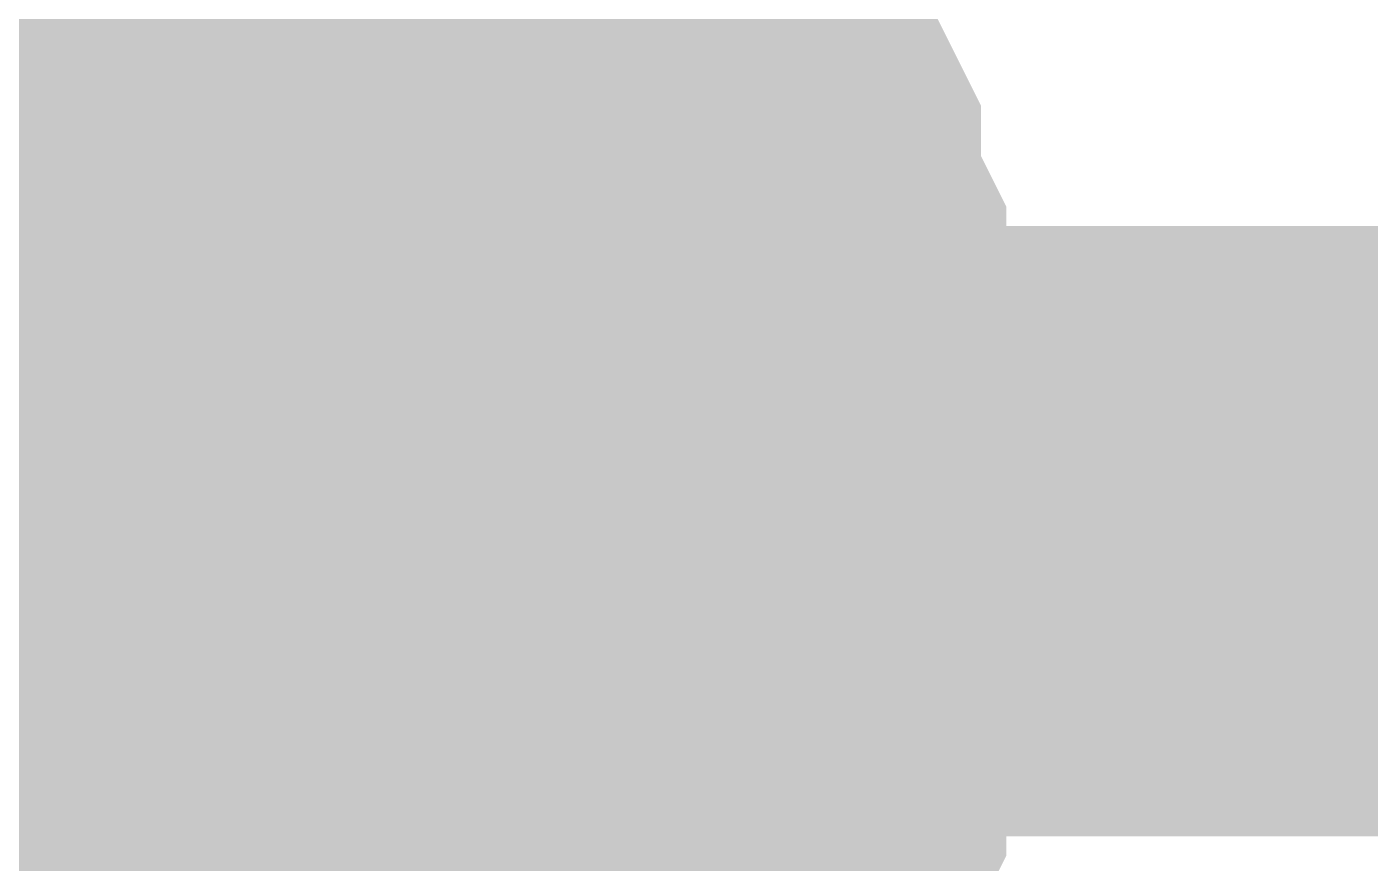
# Model space of a CAD drawing. Header units: inches. Extents: x 0 to 569, y 0 to 432.
# Drawn here: x 101.765 to 102.425, y 180.167 to 180.578 of the extents above; entities that cross this region are included whole.
import ezdxf

# ---------------------------------------------------------------- set-up
doc = ezdxf.new("R2010")
doc.units = ezdxf.units.IN
doc.layers.add('Sheet', color=255, linetype='Continuous')

msp = doc.modelspace()

# ---------------------------------------------------------------- linework, layer by layer
at = {"layer": 'Sheet'}
for points in [[(101.91006, 180.73936, 0.29972, 0.29972, 0), (101.92246, 180.72695, 0.29972, 0.29972, 0), (101.94727, 180.70215, 0.29972, 0.29972, 0), (101.95967, 180.68975, 0.29972, 0.29972, 0), (101.97207, 180.67734, 0.29972, 0.29972, 0), (101.99688, 180.65254, 0.29972, 0.29972, 0), (102.00928, 180.64014, 0.29972, 0.29972, 0), (102.02168, 180.61533, 0.29972, 0.29972, 0), (102.03408, 180.59053, 0.29972, 0.29972, 0), (102.04648, 180.57812, 0.29972, 0.29972, 0), (102.05889, 180.55332, 0.29972, 0.29972, 0), (102.07129, 180.52852, 0.29972, 0.29972, 0), (102.08369, 180.50371, 0.29972, 0.29972, 0), (102.08369, 180.47891, 0.29972, 0.29972, 0), (102.09609, 180.4541, 0.29972, 0.29972, 0), (102.09609, 180.4293, 0.29972, 0.29972, 0), (102.1085, 180.40449, 0.29972, 0.29972, 0), (102.1085, 180.37969, 0.29972, 0.29972, 0), (102.1085, 180.35488, 0.29972, 0.29972, 0), (102.1085, 180.33008, 0.29972, 0.29972, 0)], [(101.91006, 180.73936, 0.29972, 0.29972, 0), (101.92246, 180.72695, 0.29972, 0.29972, 0), (101.94727, 180.70215, 0.29972, 0.29972, 0), (101.95967, 180.68975, 0.29972, 0.29972, 0), (101.97207, 180.67734, 0.29972, 0.29972, 0), (101.99688, 180.65254, 0.29972, 0.29972, 0), (102.00928, 180.64014, 0.29972, 0.29972, 0), (102.02168, 180.61533, 0.29972, 0.29972, 0), (102.03408, 180.59053, 0.29972, 0.29972, 0), (102.04648, 180.57812, 0.29972, 0.29972, 0), (102.05889, 180.55332, 0.29972, 0.29972, 0), (102.07129, 180.52852, 0.29972, 0.29972, 0), (102.08369, 180.50371, 0.29972, 0.29972, 0), (102.08369, 180.47891, 0.29972, 0.29972, 0), (102.09609, 180.4541, 0.29972, 0.29972, 0), (102.09609, 180.4293, 0.29972, 0.29972, 0), (102.1085, 180.40449, 0.29972, 0.29972, 0), (102.1085, 180.37969, 0.29972, 0.29972, 0), (102.1085, 180.35488, 0.29972, 0.29972, 0), (102.1085, 180.33008, 0.29972, 0.29972, 0)], [(101.91006, 180.73936, 0.29972, 0.29972, 0), (101.92246, 180.72695, 0.29972, 0.29972, 0), (101.94727, 180.70215, 0.29972, 0.29972, 0), (101.95967, 180.68975, 0.29972, 0.29972, 0), (101.97207, 180.67734, 0.29972, 0.29972, 0), (101.99688, 180.65254, 0.29972, 0.29972, 0), (102.00928, 180.64014, 0.29972, 0.29972, 0), (102.02168, 180.61533, 0.29972, 0.29972, 0), (102.03408, 180.59053, 0.29972, 0.29972, 0), (102.04648, 180.57812, 0.29972, 0.29972, 0), (102.05889, 180.55332, 0.29972, 0.29972, 0), (102.07129, 180.52852, 0.29972, 0.29972, 0), (102.08369, 180.50371, 0.29972, 0.29972, 0), (102.08369, 180.47891, 0.29972, 0.29972, 0), (102.09609, 180.4541, 0.29972, 0.29972, 0), (102.09609, 180.4293, 0.29972, 0.29972, 0), (102.1085, 180.40449, 0.29972, 0.29972, 0), (102.1085, 180.37969, 0.29972, 0.29972, 0), (102.1085, 180.35488, 0.29972, 0.29972, 0), (102.1085, 180.33008, 0.29972, 0.29972, 0)], [(101.91006, 180.73936, 0.29972, 0.29972, 0), (101.92246, 180.72695, 0.29972, 0.29972, 0), (101.94727, 180.70215, 0.29972, 0.29972, 0), (101.95967, 180.68975, 0.29972, 0.29972, 0), (101.97207, 180.67734, 0.29972, 0.29972, 0), (101.99688, 180.65254, 0.29972, 0.29972, 0), (102.00928, 180.64014, 0.29972, 0.29972, 0), (102.02168, 180.61533, 0.29972, 0.29972, 0), (102.03408, 180.59053, 0.29972, 0.29972, 0), (102.04648, 180.57812, 0.29972, 0.29972, 0), (102.05889, 180.55332, 0.29972, 0.29972, 0), (102.07129, 180.52852, 0.29972, 0.29972, 0), (102.08369, 180.50371, 0.29972, 0.29972, 0), (102.08369, 180.47891, 0.29972, 0.29972, 0), (102.09609, 180.4541, 0.29972, 0.29972, 0), (102.09609, 180.4293, 0.29972, 0.29972, 0), (102.1085, 180.40449, 0.29972, 0.29972, 0), (102.1085, 180.37969, 0.29972, 0.29972, 0), (102.1085, 180.35488, 0.29972, 0.29972, 0), (102.1085, 180.33008, 0.29972, 0.29972, 0)], [(101.91006, 180.73936, 0.29972, 0.29972, 0), (101.92246, 180.72695, 0.29972, 0.29972, 0), (101.94727, 180.70215, 0.29972, 0.29972, 0), (101.95967, 180.68975, 0.29972, 0.29972, 0), (101.97207, 180.67734, 0.29972, 0.29972, 0), (101.99688, 180.65254, 0.29972, 0.29972, 0), (102.00928, 180.64014, 0.29972, 0.29972, 0), (102.02168, 180.61533, 0.29972, 0.29972, 0), (102.03408, 180.59053, 0.29972, 0.29972, 0), (102.04648, 180.57812, 0.29972, 0.29972, 0), (102.05889, 180.55332, 0.29972, 0.29972, 0), (102.07129, 180.52852, 0.29972, 0.29972, 0), (102.08369, 180.50371, 0.29972, 0.29972, 0), (102.08369, 180.47891, 0.29972, 0.29972, 0), (102.09609, 180.4541, 0.29972, 0.29972, 0), (102.09609, 180.4293, 0.29972, 0.29972, 0), (102.1085, 180.40449, 0.29972, 0.29972, 0), (102.1085, 180.37969, 0.29972, 0.29972, 0), (102.1085, 180.35488, 0.29972, 0.29972, 0), (102.1085, 180.33008, 0.29972, 0.29972, 0)], [(101.91006, 180.73936, 0.29972, 0.29972, 0), (101.92246, 180.72695, 0.29972, 0.29972, 0), (101.94727, 180.70215, 0.29972, 0.29972, 0), (101.95967, 180.68975, 0.29972, 0.29972, 0), (101.97207, 180.67734, 0.29972, 0.29972, 0), (101.99688, 180.65254, 0.29972, 0.29972, 0), (102.00928, 180.64014, 0.29972, 0.29972, 0), (102.02168, 180.61533, 0.29972, 0.29972, 0), (102.03408, 180.59053, 0.29972, 0.29972, 0), (102.04648, 180.57812, 0.29972, 0.29972, 0), (102.05889, 180.55332, 0.29972, 0.29972, 0), (102.07129, 180.52852, 0.29972, 0.29972, 0), (102.08369, 180.50371, 0.29972, 0.29972, 0), (102.08369, 180.47891, 0.29972, 0.29972, 0), (102.09609, 180.4541, 0.29972, 0.29972, 0), (102.09609, 180.4293, 0.29972, 0.29972, 0), (102.1085, 180.40449, 0.29972, 0.29972, 0), (102.1085, 180.37969, 0.29972, 0.29972, 0), (102.1085, 180.35488, 0.29972, 0.29972, 0), (102.1085, 180.33008, 0.29972, 0.29972, 0)], [(101.91006, 180.73936, 0.29972, 0.29972, 0), (101.92246, 180.72695, 0.29972, 0.29972, 0), (101.94727, 180.70215, 0.29972, 0.29972, 0), (101.95967, 180.68975, 0.29972, 0.29972, 0), (101.97207, 180.67734, 0.29972, 0.29972, 0), (101.99688, 180.65254, 0.29972, 0.29972, 0), (102.00928, 180.64014, 0.29972, 0.29972, 0), (102.02168, 180.61533, 0.29972, 0.29972, 0), (102.03408, 180.59053, 0.29972, 0.29972, 0), (102.04648, 180.57812, 0.29972, 0.29972, 0), (102.05889, 180.55332, 0.29972, 0.29972, 0), (102.07129, 180.52852, 0.29972, 0.29972, 0), (102.08369, 180.50371, 0.29972, 0.29972, 0), (102.08369, 180.47891, 0.29972, 0.29972, 0), (102.09609, 180.4541, 0.29972, 0.29972, 0), (102.09609, 180.4293, 0.29972, 0.29972, 0), (102.1085, 180.40449, 0.29972, 0.29972, 0), (102.1085, 180.37969, 0.29972, 0.29972, 0), (102.1085, 180.35488, 0.29972, 0.29972, 0), (102.1085, 180.33008, 0.29972, 0.29972, 0)], [(102.00928, 180.64014, 0.09906, 0.09906, 0), (102.02168, 180.61533, 0.09906, 0.09906, 0), (102.03408, 180.59053, 0.09906, 0.09906, 0), (102.04648, 180.57812, 0.09906, 0.09906, 0), (102.05889, 180.55332, 0.09906, 0.09906, 0), (102.07129, 180.52852, 0.09906, 0.09906, 0), (102.08369, 180.50371, 0.09906, 0.09906, 0), (102.08369, 180.47891, 0.09906, 0.09906, 0), (102.09609, 180.4541, 0.09906, 0.09906, 0), (102.09609, 180.4293, 0.09906, 0.09906, 0), (102.1085, 180.40449, 0.09906, 0.09906, 0), (102.1085, 180.37969, 0.09906, 0.09906, 0), (102.1085, 180.35488, 0.09906, 0.09906, 0), (102.1085, 180.33008, 0.09906, 0.09906, 0)], [(102.00928, 180.64014, 0.09906, 0.09906, 0), (102.02168, 180.61533, 0.09906, 0.09906, 0), (102.03408, 180.59053, 0.09906, 0.09906, 0), (102.04648, 180.57812, 0.09906, 0.09906, 0), (102.05889, 180.55332, 0.09906, 0.09906, 0), (102.07129, 180.52852, 0.09906, 0.09906, 0), (102.08369, 180.50371, 0.09906, 0.09906, 0), (102.08369, 180.47891, 0.09906, 0.09906, 0), (102.09609, 180.4541, 0.09906, 0.09906, 0), (102.09609, 180.4293, 0.09906, 0.09906, 0), (102.1085, 180.40449, 0.09906, 0.09906, 0), (102.1085, 180.37969, 0.09906, 0.09906, 0), (102.1085, 180.35488, 0.09906, 0.09906, 0), (102.1085, 180.33008, 0.09906, 0.09906, 0)], [(102.00928, 180.64014, 0.09906, 0.09906, 0), (102.02168, 180.61533, 0.09906, 0.09906, 0), (102.03408, 180.59053, 0.09906, 0.09906, 0), (102.04648, 180.57812, 0.09906, 0.09906, 0), (102.05889, 180.55332, 0.09906, 0.09906, 0), (102.07129, 180.52852, 0.09906, 0.09906, 0), (102.08369, 180.50371, 0.09906, 0.09906, 0), (102.08369, 180.47891, 0.09906, 0.09906, 0), (102.09609, 180.4541, 0.09906, 0.09906, 0), (102.09609, 180.4293, 0.09906, 0.09906, 0), (102.1085, 180.40449, 0.09906, 0.09906, 0), (102.1085, 180.37969, 0.09906, 0.09906, 0), (102.1085, 180.35488, 0.09906, 0.09906, 0), (102.1085, 180.33008, 0.09906, 0.09906, 0)], [(102.00928, 180.64014, 0.09906, 0.09906, 0), (102.02168, 180.61533, 0.09906, 0.09906, 0), (102.03408, 180.59053, 0.09906, 0.09906, 0), (102.04648, 180.57812, 0.09906, 0.09906, 0), (102.05889, 180.55332, 0.09906, 0.09906, 0), (102.07129, 180.52852, 0.09906, 0.09906, 0), (102.08369, 180.50371, 0.09906, 0.09906, 0), (102.08369, 180.47891, 0.09906, 0.09906, 0), (102.09609, 180.4541, 0.09906, 0.09906, 0), (102.09609, 180.4293, 0.09906, 0.09906, 0), (102.1085, 180.40449, 0.09906, 0.09906, 0), (102.1085, 180.37969, 0.09906, 0.09906, 0), (102.1085, 180.35488, 0.09906, 0.09906, 0), (102.1085, 180.33008, 0.09906, 0.09906, 0)], [(102.00928, 180.64014, 0.09906, 0.09906, 0), (102.02168, 180.61533, 0.09906, 0.09906, 0), (102.03408, 180.59053, 0.09906, 0.09906, 0), (102.04648, 180.57812, 0.09906, 0.09906, 0), (102.05889, 180.55332, 0.09906, 0.09906, 0), (102.07129, 180.52852, 0.09906, 0.09906, 0), (102.08369, 180.50371, 0.09906, 0.09906, 0), (102.08369, 180.47891, 0.09906, 0.09906, 0), (102.09609, 180.4541, 0.09906, 0.09906, 0), (102.09609, 180.4293, 0.09906, 0.09906, 0), (102.1085, 180.40449, 0.09906, 0.09906, 0), (102.1085, 180.37969, 0.09906, 0.09906, 0), (102.1085, 180.35488, 0.09906, 0.09906, 0), (102.1085, 180.33008, 0.09906, 0.09906, 0)], [(102.00928, 180.64014, 0.09906, 0.09906, 0), (102.02168, 180.61533, 0.09906, 0.09906, 0), (102.03408, 180.59053, 0.09906, 0.09906, 0), (102.04648, 180.57812, 0.09906, 0.09906, 0), (102.05889, 180.55332, 0.09906, 0.09906, 0), (102.07129, 180.52852, 0.09906, 0.09906, 0), (102.08369, 180.50371, 0.09906, 0.09906, 0), (102.08369, 180.47891, 0.09906, 0.09906, 0), (102.09609, 180.4541, 0.09906, 0.09906, 0), (102.09609, 180.4293, 0.09906, 0.09906, 0), (102.1085, 180.40449, 0.09906, 0.09906, 0), (102.1085, 180.37969, 0.09906, 0.09906, 0), (102.1085, 180.35488, 0.09906, 0.09906, 0), (102.1085, 180.33008, 0.09906, 0.09906, 0)], [(102.00928, 180.64014, 0.09906, 0.09906, 0), (102.02168, 180.61533, 0.09906, 0.09906, 0), (102.03408, 180.59053, 0.09906, 0.09906, 0), (102.04648, 180.57812, 0.09906, 0.09906, 0), (102.05889, 180.55332, 0.09906, 0.09906, 0), (102.07129, 180.52852, 0.09906, 0.09906, 0), (102.08369, 180.50371, 0.09906, 0.09906, 0), (102.08369, 180.47891, 0.09906, 0.09906, 0), (102.09609, 180.4541, 0.09906, 0.09906, 0), (102.09609, 180.4293, 0.09906, 0.09906, 0), (102.1085, 180.40449, 0.09906, 0.09906, 0), (102.1085, 180.37969, 0.09906, 0.09906, 0), (102.1085, 180.35488, 0.09906, 0.09906, 0), (102.1085, 180.33008, 0.09906, 0.09906, 0)], [(106.68496, 180.33008, 0.29972, 0.29972, 0), (101.6, 180.33008, 0.29972, 0.29972, 0)], [(102.1085, 180.33008, 0.29972, 0.29972, 0), (102.1085, 180.30527, 0.29972, 0.29972, 0), (102.1085, 180.28047, 0.29972, 0.29972, 0), (102.1085, 180.25566, 0.29972, 0.29972, 0), (102.09609, 180.23086, 0.29972, 0.29972, 0), (102.09609, 180.20605, 0.29972, 0.29972, 0), (102.08369, 180.18125, 0.29972, 0.29972, 0), (102.08369, 180.15645, 0.29972, 0.29972, 0), (102.07129, 180.13164, 0.29972, 0.29972, 0), (102.05889, 180.11924, 0.29972, 0.29972, 0), (102.04648, 180.09443, 0.29972, 0.29972, 0), (102.03408, 180.06963, 0.29972, 0.29972, 0), (102.02168, 180.04482, 0.29972, 0.29972, 0), (102.00928, 180.03242, 0.29972, 0.29972, 0), (101.99688, 180.00762, 0.29972, 0.29972, 0)], [(102.1085, 180.33008, 0.29972, 0.29972, 0), (102.1085, 180.30527, 0.29972, 0.29972, 0), (102.1085, 180.28047, 0.29972, 0.29972, 0), (102.1085, 180.25566, 0.29972, 0.29972, 0), (102.09609, 180.23086, 0.29972, 0.29972, 0), (102.09609, 180.20605, 0.29972, 0.29972, 0), (102.08369, 180.18125, 0.29972, 0.29972, 0), (102.08369, 180.15645, 0.29972, 0.29972, 0), (102.07129, 180.13164, 0.29972, 0.29972, 0), (102.05889, 180.11924, 0.29972, 0.29972, 0), (102.04648, 180.09443, 0.29972, 0.29972, 0), (102.03408, 180.06963, 0.29972, 0.29972, 0), (102.02168, 180.04482, 0.29972, 0.29972, 0), (102.00928, 180.03242, 0.29972, 0.29972, 0), (101.99688, 180.00762, 0.29972, 0.29972, 0)], [(102.1085, 180.33008, 0.29972, 0.29972, 0), (102.1085, 180.30527, 0.29972, 0.29972, 0), (102.1085, 180.28047, 0.29972, 0.29972, 0), (102.1085, 180.25566, 0.29972, 0.29972, 0), (102.09609, 180.23086, 0.29972, 0.29972, 0), (102.09609, 180.20605, 0.29972, 0.29972, 0), (102.08369, 180.18125, 0.29972, 0.29972, 0), (102.08369, 180.15645, 0.29972, 0.29972, 0), (102.07129, 180.13164, 0.29972, 0.29972, 0), (102.05889, 180.11924, 0.29972, 0.29972, 0), (102.04648, 180.09443, 0.29972, 0.29972, 0), (102.03408, 180.06963, 0.29972, 0.29972, 0), (102.02168, 180.04482, 0.29972, 0.29972, 0), (102.00928, 180.03242, 0.29972, 0.29972, 0), (101.99688, 180.00762, 0.29972, 0.29972, 0)], [(102.1085, 180.33008, 0.29972, 0.29972, 0), (102.1085, 180.30527, 0.29972, 0.29972, 0), (102.1085, 180.28047, 0.29972, 0.29972, 0), (102.1085, 180.25566, 0.29972, 0.29972, 0), (102.09609, 180.23086, 0.29972, 0.29972, 0), (102.09609, 180.20605, 0.29972, 0.29972, 0), (102.08369, 180.18125, 0.29972, 0.29972, 0), (102.08369, 180.15645, 0.29972, 0.29972, 0), (102.07129, 180.13164, 0.29972, 0.29972, 0), (102.05889, 180.11924, 0.29972, 0.29972, 0), (102.04648, 180.09443, 0.29972, 0.29972, 0), (102.03408, 180.06963, 0.29972, 0.29972, 0), (102.02168, 180.04482, 0.29972, 0.29972, 0), (102.00928, 180.03242, 0.29972, 0.29972, 0), (101.99688, 180.00762, 0.29972, 0.29972, 0)], [(102.1085, 180.33008, 0.29972, 0.29972, 0), (102.1085, 180.30527, 0.29972, 0.29972, 0), (102.1085, 180.28047, 0.29972, 0.29972, 0), (102.1085, 180.25566, 0.29972, 0.29972, 0), (102.09609, 180.23086, 0.29972, 0.29972, 0), (102.09609, 180.20605, 0.29972, 0.29972, 0), (102.08369, 180.18125, 0.29972, 0.29972, 0), (102.08369, 180.15645, 0.29972, 0.29972, 0), (102.07129, 180.13164, 0.29972, 0.29972, 0), (102.05889, 180.11924, 0.29972, 0.29972, 0), (102.04648, 180.09443, 0.29972, 0.29972, 0), (102.03408, 180.06963, 0.29972, 0.29972, 0), (102.02168, 180.04482, 0.29972, 0.29972, 0), (102.00928, 180.03242, 0.29972, 0.29972, 0), (101.99688, 180.00762, 0.29972, 0.29972, 0)], [(102.1085, 180.33008, 0.29972, 0.29972, 0), (102.1085, 180.30527, 0.29972, 0.29972, 0), (102.1085, 180.28047, 0.29972, 0.29972, 0), (102.1085, 180.25566, 0.29972, 0.29972, 0), (102.09609, 180.23086, 0.29972, 0.29972, 0), (102.09609, 180.20605, 0.29972, 0.29972, 0), (102.08369, 180.18125, 0.29972, 0.29972, 0), (102.08369, 180.15645, 0.29972, 0.29972, 0), (102.07129, 180.13164, 0.29972, 0.29972, 0), (102.05889, 180.11924, 0.29972, 0.29972, 0), (102.04648, 180.09443, 0.29972, 0.29972, 0), (102.03408, 180.06963, 0.29972, 0.29972, 0), (102.02168, 180.04482, 0.29972, 0.29972, 0), (102.00928, 180.03242, 0.29972, 0.29972, 0), (101.99688, 180.00762, 0.29972, 0.29972, 0)], [(102.1085, 180.33008, 0.29972, 0.29972, 0), (102.1085, 180.30527, 0.29972, 0.29972, 0), (102.1085, 180.28047, 0.29972, 0.29972, 0), (102.1085, 180.25566, 0.29972, 0.29972, 0), (102.09609, 180.23086, 0.29972, 0.29972, 0), (102.09609, 180.20605, 0.29972, 0.29972, 0), (102.08369, 180.18125, 0.29972, 0.29972, 0), (102.08369, 180.15645, 0.29972, 0.29972, 0), (102.07129, 180.13164, 0.29972, 0.29972, 0), (102.05889, 180.11924, 0.29972, 0.29972, 0), (102.04648, 180.09443, 0.29972, 0.29972, 0), (102.03408, 180.06963, 0.29972, 0.29972, 0), (102.02168, 180.04482, 0.29972, 0.29972, 0), (102.00928, 180.03242, 0.29972, 0.29972, 0), (101.99688, 180.00762, 0.29972, 0.29972, 0)], [(102.1085, 180.33008, 0.29972, 0.29972, 0), (102.1085, 180.33008, 0.29972, 0.29972, 0), (102.1085, 180.33008, 0.29972, 0.29972, 0), (102.1085, 180.33008, 0.29972, 0.29972, 0), (102.1085, 180.33008, 0.29972, 0.29972, 0), (102.1085, 180.33008, 0.29972, 0.29972, 0), (102.1085, 180.33008, 0.29972, 0.29972, 0), (102.1085, 180.33008, 0.29972, 0.29972, 0), (102.1085, 180.33008, 0.29972, 0.29972, 0), (102.1085, 180.33008, 0.29972, 0.29972, 0), (102.1085, 180.33008, 0.29972, 0.29972, 0), (102.1085, 180.33008, 0.29972, 0.29972, 0), (102.1085, 180.33008, 0.29972, 0.29972, 0), (102.1085, 180.33008, 0.29972, 0.29972, 0), (102.1085, 180.33008, 0.29972, 0.29972, 0), (102.1085, 180.33008, 0.29972, 0.29972, 0), (102.1085, 180.33008, 0.29972, 0.29972, 0), (102.1085, 180.33008, 0.29972, 0.29972, 0), (102.1085, 180.33008, 0.29972, 0.29972, 0), (102.1085, 180.33008, 0.29972, 0.29972, 0), (102.1085, 180.33008, 0.29972, 0.29972, 0), (102.1085, 180.33008, 0.29972, 0.29972, 0), (102.1085, 180.33008, 0.29972, 0.29972, 0), (102.1085, 180.33008, 0.29972, 0.29972, 0), (102.1085, 180.33008, 0.29972, 0.29972, 0), (102.1085, 180.33008, 0.29972, 0.29972, 0), (102.1085, 180.33008, 0.29972, 0.29972, 0), (102.1085, 180.33008, 0.29972, 0.29972, 0), (102.1085, 180.33008, 0.29972, 0.29972, 0), (102.1085, 180.33008, 0.29972, 0.29972, 0), (102.1085, 180.33008, 0.29972, 0.29972, 0), (102.1085, 180.33008, 0.29972, 0.29972, 0), (102.1085, 180.33008, 0.29972, 0.29972, 0)], [(102.1085, 180.33008, 0.29972, 0.29972, 0), (102.1085, 180.33008, 0.29972, 0.29972, 0)], [(102.1085, 180.33008, 0.29972, 0.29972, 0), (102.1085, 180.33008, 0.29972, 0.29972, 0), (102.1085, 180.33008, 0.29972, 0.29972, 0), (102.1085, 180.33008, 0.29972, 0.29972, 0), (102.1085, 180.33008, 0.29972, 0.29972, 0), (102.1085, 180.33008, 0.29972, 0.29972, 0), (102.1085, 180.33008, 0.29972, 0.29972, 0), (102.1085, 180.33008, 0.29972, 0.29972, 0), (102.1085, 180.33008, 0.29972, 0.29972, 0), (102.1085, 180.33008, 0.29972, 0.29972, 0), (102.1085, 180.33008, 0.29972, 0.29972, 0), (102.1085, 180.33008, 0.29972, 0.29972, 0), (102.1085, 180.33008, 0.29972, 0.29972, 0), (102.1085, 180.33008, 0.29972, 0.29972, 0), (102.1085, 180.33008, 0.29972, 0.29972, 0), (102.1085, 180.33008, 0.29972, 0.29972, 0), (102.1085, 180.33008, 0.29972, 0.29972, 0), (102.1085, 180.33008, 0.29972, 0.29972, 0), (102.1085, 180.33008, 0.29972, 0.29972, 0), (102.1085, 180.33008, 0.29972, 0.29972, 0), (102.1085, 180.33008, 0.29972, 0.29972, 0), (102.1085, 180.33008, 0.29972, 0.29972, 0), (102.1085, 180.33008, 0.29972, 0.29972, 0), (102.1085, 180.33008, 0.29972, 0.29972, 0), (102.1085, 180.33008, 0.29972, 0.29972, 0), (102.1085, 180.33008, 0.29972, 0.29972, 0), (102.1085, 180.33008, 0.29972, 0.29972, 0), (102.1085, 180.33008, 0.29972, 0.29972, 0), (102.1085, 180.33008, 0.29972, 0.29972, 0), (102.1085, 180.33008, 0.29972, 0.29972, 0), (102.1085, 180.33008, 0.29972, 0.29972, 0), (102.1085, 180.33008, 0.29972, 0.29972, 0), (102.1085, 180.33008, 0.29972, 0.29972, 0)], [(102.1085, 180.33008, 0.29972, 0.29972, 0), (102.1085, 180.33008, 0.29972, 0.29972, 0)], [(102.1085, 180.33008, 0.29972, 0.29972, 0), (102.1085, 180.33008, 0.29972, 0.29972, 0), (102.1085, 180.33008, 0.29972, 0.29972, 0), (102.1085, 180.33008, 0.29972, 0.29972, 0), (102.1085, 180.33008, 0.29972, 0.29972, 0), (102.1085, 180.33008, 0.29972, 0.29972, 0), (102.1085, 180.33008, 0.29972, 0.29972, 0), (102.1085, 180.33008, 0.29972, 0.29972, 0), (102.1085, 180.33008, 0.29972, 0.29972, 0), (102.1085, 180.33008, 0.29972, 0.29972, 0), (102.1085, 180.33008, 0.29972, 0.29972, 0), (102.1085, 180.33008, 0.29972, 0.29972, 0), (102.1085, 180.33008, 0.29972, 0.29972, 0), (102.1085, 180.33008, 0.29972, 0.29972, 0), (102.1085, 180.33008, 0.29972, 0.29972, 0), (102.1085, 180.33008, 0.29972, 0.29972, 0), (102.1085, 180.33008, 0.29972, 0.29972, 0), (102.1085, 180.33008, 0.29972, 0.29972, 0), (102.1085, 180.33008, 0.29972, 0.29972, 0), (102.1085, 180.33008, 0.29972, 0.29972, 0), (102.1085, 180.33008, 0.29972, 0.29972, 0), (102.1085, 180.33008, 0.29972, 0.29972, 0), (102.1085, 180.33008, 0.29972, 0.29972, 0), (102.1085, 180.33008, 0.29972, 0.29972, 0), (102.1085, 180.33008, 0.29972, 0.29972, 0), (102.1085, 180.33008, 0.29972, 0.29972, 0), (102.1085, 180.33008, 0.29972, 0.29972, 0), (102.1085, 180.33008, 0.29972, 0.29972, 0), (102.1085, 180.33008, 0.29972, 0.29972, 0), (102.1085, 180.33008, 0.29972, 0.29972, 0), (102.1085, 180.33008, 0.29972, 0.29972, 0), (102.1085, 180.33008, 0.29972, 0.29972, 0), (102.1085, 180.33008, 0.29972, 0.29972, 0)], [(102.1085, 180.33008, 0.29972, 0.29972, 0), (102.1085, 180.33008, 0.29972, 0.29972, 0)], [(102.1085, 180.33008, 0.29972, 0.29972, 0), (102.1085, 180.33008, 0.29972, 0.29972, 0), (102.1085, 180.33008, 0.29972, 0.29972, 0), (102.1085, 180.33008, 0.29972, 0.29972, 0), (102.1085, 180.33008, 0.29972, 0.29972, 0), (102.1085, 180.33008, 0.29972, 0.29972, 0), (102.1085, 180.33008, 0.29972, 0.29972, 0), (102.1085, 180.33008, 0.29972, 0.29972, 0), (102.1085, 180.33008, 0.29972, 0.29972, 0), (102.1085, 180.33008, 0.29972, 0.29972, 0), (102.1085, 180.33008, 0.29972, 0.29972, 0), (102.1085, 180.33008, 0.29972, 0.29972, 0), (102.1085, 180.33008, 0.29972, 0.29972, 0), (102.1085, 180.33008, 0.29972, 0.29972, 0), (102.1085, 180.33008, 0.29972, 0.29972, 0), (102.1085, 180.33008, 0.29972, 0.29972, 0), (102.1085, 180.33008, 0.29972, 0.29972, 0), (102.1085, 180.33008, 0.29972, 0.29972, 0), (102.1085, 180.33008, 0.29972, 0.29972, 0), (102.1085, 180.33008, 0.29972, 0.29972, 0), (102.1085, 180.33008, 0.29972, 0.29972, 0), (102.1085, 180.33008, 0.29972, 0.29972, 0), (102.1085, 180.33008, 0.29972, 0.29972, 0), (102.1085, 180.33008, 0.29972, 0.29972, 0), (102.1085, 180.33008, 0.29972, 0.29972, 0), (102.1085, 180.33008, 0.29972, 0.29972, 0), (102.1085, 180.33008, 0.29972, 0.29972, 0), (102.1085, 180.33008, 0.29972, 0.29972, 0), (102.1085, 180.33008, 0.29972, 0.29972, 0), (102.1085, 180.33008, 0.29972, 0.29972, 0), (102.1085, 180.33008, 0.29972, 0.29972, 0), (102.1085, 180.33008, 0.29972, 0.29972, 0), (102.1085, 180.33008, 0.29972, 0.29972, 0)], [(102.1085, 180.33008, 0.29972, 0.29972, 0), (102.1085, 180.33008, 0.29972, 0.29972, 0)], [(102.1085, 180.33008, 0.29972, 0.29972, 0), (102.1085, 180.33008, 0.29972, 0.29972, 0), (102.1085, 180.33008, 0.29972, 0.29972, 0), (102.1085, 180.33008, 0.29972, 0.29972, 0), (102.1085, 180.33008, 0.29972, 0.29972, 0), (102.1085, 180.33008, 0.29972, 0.29972, 0), (102.1085, 180.33008, 0.29972, 0.29972, 0), (102.1085, 180.33008, 0.29972, 0.29972, 0), (102.1085, 180.33008, 0.29972, 0.29972, 0), (102.1085, 180.33008, 0.29972, 0.29972, 0), (102.1085, 180.33008, 0.29972, 0.29972, 0), (102.1085, 180.33008, 0.29972, 0.29972, 0), (102.1085, 180.33008, 0.29972, 0.29972, 0), (102.1085, 180.33008, 0.29972, 0.29972, 0), (102.1085, 180.33008, 0.29972, 0.29972, 0), (102.1085, 180.33008, 0.29972, 0.29972, 0), (102.1085, 180.33008, 0.29972, 0.29972, 0), (102.1085, 180.33008, 0.29972, 0.29972, 0), (102.1085, 180.33008, 0.29972, 0.29972, 0), (102.1085, 180.33008, 0.29972, 0.29972, 0), (102.1085, 180.33008, 0.29972, 0.29972, 0), (102.1085, 180.33008, 0.29972, 0.29972, 0), (102.1085, 180.33008, 0.29972, 0.29972, 0), (102.1085, 180.33008, 0.29972, 0.29972, 0), (102.1085, 180.33008, 0.29972, 0.29972, 0), (102.1085, 180.33008, 0.29972, 0.29972, 0), (102.1085, 180.33008, 0.29972, 0.29972, 0), (102.1085, 180.33008, 0.29972, 0.29972, 0), (102.1085, 180.33008, 0.29972, 0.29972, 0), (102.1085, 180.33008, 0.29972, 0.29972, 0), (102.1085, 180.33008, 0.29972, 0.29972, 0), (102.1085, 180.33008, 0.29972, 0.29972, 0), (102.1085, 180.33008, 0.29972, 0.29972, 0)], [(102.1085, 180.33008, 0.29972, 0.29972, 0), (102.1085, 180.33008, 0.29972, 0.29972, 0)], [(102.1085, 180.33008, 0.29972, 0.29972, 0), (102.1085, 180.33008, 0.29972, 0.29972, 0), (102.1085, 180.33008, 0.29972, 0.29972, 0), (102.1085, 180.33008, 0.29972, 0.29972, 0), (102.1085, 180.33008, 0.29972, 0.29972, 0), (102.1085, 180.33008, 0.29972, 0.29972, 0), (102.1085, 180.33008, 0.29972, 0.29972, 0), (102.1085, 180.33008, 0.29972, 0.29972, 0), (102.1085, 180.33008, 0.29972, 0.29972, 0), (102.1085, 180.33008, 0.29972, 0.29972, 0), (102.1085, 180.33008, 0.29972, 0.29972, 0), (102.1085, 180.33008, 0.29972, 0.29972, 0), (102.1085, 180.33008, 0.29972, 0.29972, 0), (102.1085, 180.33008, 0.29972, 0.29972, 0), (102.1085, 180.33008, 0.29972, 0.29972, 0), (102.1085, 180.33008, 0.29972, 0.29972, 0), (102.1085, 180.33008, 0.29972, 0.29972, 0), (102.1085, 180.33008, 0.29972, 0.29972, 0), (102.1085, 180.33008, 0.29972, 0.29972, 0), (102.1085, 180.33008, 0.29972, 0.29972, 0), (102.1085, 180.33008, 0.29972, 0.29972, 0), (102.1085, 180.33008, 0.29972, 0.29972, 0), (102.1085, 180.33008, 0.29972, 0.29972, 0), (102.1085, 180.33008, 0.29972, 0.29972, 0), (102.1085, 180.33008, 0.29972, 0.29972, 0), (102.1085, 180.33008, 0.29972, 0.29972, 0), (102.1085, 180.33008, 0.29972, 0.29972, 0), (102.1085, 180.33008, 0.29972, 0.29972, 0), (102.1085, 180.33008, 0.29972, 0.29972, 0), (102.1085, 180.33008, 0.29972, 0.29972, 0), (102.1085, 180.33008, 0.29972, 0.29972, 0), (102.1085, 180.33008, 0.29972, 0.29972, 0), (102.1085, 180.33008, 0.29972, 0.29972, 0)], [(102.1085, 180.33008, 0.29972, 0.29972, 0), (102.1085, 180.33008, 0.29972, 0.29972, 0)], [(102.1085, 180.33008, 0.29972, 0.29972, 0), (102.1085, 180.33008, 0.29972, 0.29972, 0), (102.1085, 180.33008, 0.29972, 0.29972, 0), (102.1085, 180.33008, 0.29972, 0.29972, 0), (102.1085, 180.33008, 0.29972, 0.29972, 0), (102.1085, 180.33008, 0.29972, 0.29972, 0), (102.1085, 180.33008, 0.29972, 0.29972, 0), (102.1085, 180.33008, 0.29972, 0.29972, 0), (102.1085, 180.33008, 0.29972, 0.29972, 0), (102.1085, 180.33008, 0.29972, 0.29972, 0), (102.1085, 180.33008, 0.29972, 0.29972, 0), (102.1085, 180.33008, 0.29972, 0.29972, 0), (102.1085, 180.33008, 0.29972, 0.29972, 0), (102.1085, 180.33008, 0.29972, 0.29972, 0), (102.1085, 180.33008, 0.29972, 0.29972, 0), (102.1085, 180.33008, 0.29972, 0.29972, 0), (102.1085, 180.33008, 0.29972, 0.29972, 0), (102.1085, 180.33008, 0.29972, 0.29972, 0), (102.1085, 180.33008, 0.29972, 0.29972, 0), (102.1085, 180.33008, 0.29972, 0.29972, 0), (102.1085, 180.33008, 0.29972, 0.29972, 0), (102.1085, 180.33008, 0.29972, 0.29972, 0), (102.1085, 180.33008, 0.29972, 0.29972, 0), (102.1085, 180.33008, 0.29972, 0.29972, 0), (102.1085, 180.33008, 0.29972, 0.29972, 0), (102.1085, 180.33008, 0.29972, 0.29972, 0), (102.1085, 180.33008, 0.29972, 0.29972, 0), (102.1085, 180.33008, 0.29972, 0.29972, 0), (102.1085, 180.33008, 0.29972, 0.29972, 0), (102.1085, 180.33008, 0.29972, 0.29972, 0), (102.1085, 180.33008, 0.29972, 0.29972, 0), (102.1085, 180.33008, 0.29972, 0.29972, 0), (102.1085, 180.33008, 0.29972, 0.29972, 0)], [(102.1085, 180.33008, 0.29972, 0.29972, 0), (102.1085, 180.33008, 0.29972, 0.29972, 0)], [(102.1085, 180.33008, 0.09906, 0.09906, 0), (102.1085, 180.30527, 0.09906, 0.09906, 0), (102.1085, 180.28047, 0.09906, 0.09906, 0), (102.1085, 180.25566, 0.09906, 0.09906, 0), (102.09609, 180.23086, 0.09906, 0.09906, 0), (102.09609, 180.20605, 0.09906, 0.09906, 0), (102.08369, 180.18125, 0.09906, 0.09906, 0), (102.08369, 180.15645, 0.09906, 0.09906, 0), (102.07129, 180.13164, 0.09906, 0.09906, 0), (102.05889, 180.11924, 0.09906, 0.09906, 0), (102.04648, 180.09443, 0.09906, 0.09906, 0)], [(102.1085, 180.33008, 0.09906, 0.09906, 0), (102.1085, 180.30527, 0.09906, 0.09906, 0), (102.1085, 180.28047, 0.09906, 0.09906, 0), (102.1085, 180.25566, 0.09906, 0.09906, 0), (102.09609, 180.23086, 0.09906, 0.09906, 0), (102.09609, 180.20605, 0.09906, 0.09906, 0), (102.08369, 180.18125, 0.09906, 0.09906, 0), (102.08369, 180.15645, 0.09906, 0.09906, 0), (102.07129, 180.13164, 0.09906, 0.09906, 0), (102.05889, 180.11924, 0.09906, 0.09906, 0), (102.04648, 180.09443, 0.09906, 0.09906, 0)], [(102.1085, 180.33008, 0.09906, 0.09906, 0), (102.1085, 180.30527, 0.09906, 0.09906, 0), (102.1085, 180.28047, 0.09906, 0.09906, 0), (102.1085, 180.25566, 0.09906, 0.09906, 0), (102.09609, 180.23086, 0.09906, 0.09906, 0), (102.09609, 180.20605, 0.09906, 0.09906, 0), (102.08369, 180.18125, 0.09906, 0.09906, 0), (102.08369, 180.15645, 0.09906, 0.09906, 0), (102.07129, 180.13164, 0.09906, 0.09906, 0), (102.05889, 180.11924, 0.09906, 0.09906, 0), (102.04648, 180.09443, 0.09906, 0.09906, 0)], [(102.1085, 180.33008, 0.09906, 0.09906, 0), (102.1085, 180.30527, 0.09906, 0.09906, 0), (102.1085, 180.28047, 0.09906, 0.09906, 0), (102.1085, 180.25566, 0.09906, 0.09906, 0), (102.09609, 180.23086, 0.09906, 0.09906, 0), (102.09609, 180.20605, 0.09906, 0.09906, 0), (102.08369, 180.18125, 0.09906, 0.09906, 0), (102.08369, 180.15645, 0.09906, 0.09906, 0), (102.07129, 180.13164, 0.09906, 0.09906, 0), (102.05889, 180.11924, 0.09906, 0.09906, 0), (102.04648, 180.09443, 0.09906, 0.09906, 0)], [(102.1085, 180.33008, 0.09906, 0.09906, 0), (102.1085, 180.30527, 0.09906, 0.09906, 0), (102.1085, 180.28047, 0.09906, 0.09906, 0), (102.1085, 180.25566, 0.09906, 0.09906, 0), (102.09609, 180.23086, 0.09906, 0.09906, 0), (102.09609, 180.20605, 0.09906, 0.09906, 0), (102.08369, 180.18125, 0.09906, 0.09906, 0), (102.08369, 180.15645, 0.09906, 0.09906, 0), (102.07129, 180.13164, 0.09906, 0.09906, 0), (102.05889, 180.11924, 0.09906, 0.09906, 0), (102.04648, 180.09443, 0.09906, 0.09906, 0)], [(102.1085, 180.33008, 0.09906, 0.09906, 0), (102.1085, 180.30527, 0.09906, 0.09906, 0), (102.1085, 180.28047, 0.09906, 0.09906, 0), (102.1085, 180.25566, 0.09906, 0.09906, 0), (102.09609, 180.23086, 0.09906, 0.09906, 0), (102.09609, 180.20605, 0.09906, 0.09906, 0), (102.08369, 180.18125, 0.09906, 0.09906, 0), (102.08369, 180.15645, 0.09906, 0.09906, 0), (102.07129, 180.13164, 0.09906, 0.09906, 0), (102.05889, 180.11924, 0.09906, 0.09906, 0), (102.04648, 180.09443, 0.09906, 0.09906, 0)], [(102.1085, 180.33008, 0.09906, 0.09906, 0), (102.1085, 180.30527, 0.09906, 0.09906, 0), (102.1085, 180.28047, 0.09906, 0.09906, 0), (102.1085, 180.25566, 0.09906, 0.09906, 0), (102.09609, 180.23086, 0.09906, 0.09906, 0), (102.09609, 180.20605, 0.09906, 0.09906, 0), (102.08369, 180.18125, 0.09906, 0.09906, 0), (102.08369, 180.15645, 0.09906, 0.09906, 0), (102.07129, 180.13164, 0.09906, 0.09906, 0), (102.05889, 180.11924, 0.09906, 0.09906, 0), (102.04648, 180.09443, 0.09906, 0.09906, 0)], [(102.1085, 180.33008, 0.09906, 0.09906, 0), (102.1085, 180.33008, 0.09906, 0.09906, 0), (102.1085, 180.33008, 0.09906, 0.09906, 0), (102.1085, 180.33008, 0.09906, 0.09906, 0), (102.1085, 180.33008, 0.09906, 0.09906, 0), (102.1085, 180.33008, 0.09906, 0.09906, 0), (102.1085, 180.33008, 0.09906, 0.09906, 0), (102.1085, 180.33008, 0.09906, 0.09906, 0), (102.1085, 180.33008, 0.09906, 0.09906, 0), (102.1085, 180.33008, 0.09906, 0.09906, 0), (102.1085, 180.33008, 0.09906, 0.09906, 0), (102.1085, 180.33008, 0.09906, 0.09906, 0), (102.1085, 180.33008, 0.09906, 0.09906, 0), (102.1085, 180.33008, 0.09906, 0.09906, 0), (102.1085, 180.33008, 0.09906, 0.09906, 0), (102.1085, 180.33008, 0.09906, 0.09906, 0), (102.1085, 180.33008, 0.09906, 0.09906, 0), (102.1085, 180.33008, 0.09906, 0.09906, 0), (102.1085, 180.33008, 0.09906, 0.09906, 0), (102.1085, 180.33008, 0.09906, 0.09906, 0), (102.1085, 180.33008, 0.09906, 0.09906, 0), (102.1085, 180.33008, 0.09906, 0.09906, 0), (102.1085, 180.33008, 0.09906, 0.09906, 0), (102.1085, 180.33008, 0.09906, 0.09906, 0), (102.1085, 180.33008, 0.09906, 0.09906, 0), (102.1085, 180.33008, 0.09906, 0.09906, 0), (102.1085, 180.33008, 0.09906, 0.09906, 0), (102.1085, 180.33008, 0.09906, 0.09906, 0), (102.1085, 180.33008, 0.09906, 0.09906, 0), (102.1085, 180.33008, 0.09906, 0.09906, 0), (102.1085, 180.33008, 0.09906, 0.09906, 0), (102.1085, 180.33008, 0.09906, 0.09906, 0), (102.1085, 180.33008, 0.09906, 0.09906, 0)], [(102.1085, 180.33008, 0.09906, 0.09906, 0), (102.1085, 180.33008, 0.09906, 0.09906, 0)], [(102.1085, 180.33008, 0.09906, 0.09906, 0), (102.1085, 180.33008, 0.09906, 0.09906, 0), (102.1085, 180.33008, 0.09906, 0.09906, 0), (102.1085, 180.33008, 0.09906, 0.09906, 0), (102.1085, 180.33008, 0.09906, 0.09906, 0), (102.1085, 180.33008, 0.09906, 0.09906, 0), (102.1085, 180.33008, 0.09906, 0.09906, 0), (102.1085, 180.33008, 0.09906, 0.09906, 0), (102.1085, 180.33008, 0.09906, 0.09906, 0), (102.1085, 180.33008, 0.09906, 0.09906, 0), (102.1085, 180.33008, 0.09906, 0.09906, 0), (102.1085, 180.33008, 0.09906, 0.09906, 0), (102.1085, 180.33008, 0.09906, 0.09906, 0), (102.1085, 180.33008, 0.09906, 0.09906, 0), (102.1085, 180.33008, 0.09906, 0.09906, 0), (102.1085, 180.33008, 0.09906, 0.09906, 0), (102.1085, 180.33008, 0.09906, 0.09906, 0), (102.1085, 180.33008, 0.09906, 0.09906, 0), (102.1085, 180.33008, 0.09906, 0.09906, 0), (102.1085, 180.33008, 0.09906, 0.09906, 0), (102.1085, 180.33008, 0.09906, 0.09906, 0), (102.1085, 180.33008, 0.09906, 0.09906, 0), (102.1085, 180.33008, 0.09906, 0.09906, 0), (102.1085, 180.33008, 0.09906, 0.09906, 0), (102.1085, 180.33008, 0.09906, 0.09906, 0), (102.1085, 180.33008, 0.09906, 0.09906, 0), (102.1085, 180.33008, 0.09906, 0.09906, 0), (102.1085, 180.33008, 0.09906, 0.09906, 0), (102.1085, 180.33008, 0.09906, 0.09906, 0), (102.1085, 180.33008, 0.09906, 0.09906, 0), (102.1085, 180.33008, 0.09906, 0.09906, 0), (102.1085, 180.33008, 0.09906, 0.09906, 0), (102.1085, 180.33008, 0.09906, 0.09906, 0)], [(102.1085, 180.33008, 0.09906, 0.09906, 0), (102.1085, 180.33008, 0.09906, 0.09906, 0)], [(102.1085, 180.33008, 0.09906, 0.09906, 0), (102.1085, 180.33008, 0.09906, 0.09906, 0), (102.1085, 180.33008, 0.09906, 0.09906, 0), (102.1085, 180.33008, 0.09906, 0.09906, 0), (102.1085, 180.33008, 0.09906, 0.09906, 0), (102.1085, 180.33008, 0.09906, 0.09906, 0), (102.1085, 180.33008, 0.09906, 0.09906, 0), (102.1085, 180.33008, 0.09906, 0.09906, 0), (102.1085, 180.33008, 0.09906, 0.09906, 0), (102.1085, 180.33008, 0.09906, 0.09906, 0), (102.1085, 180.33008, 0.09906, 0.09906, 0), (102.1085, 180.33008, 0.09906, 0.09906, 0), (102.1085, 180.33008, 0.09906, 0.09906, 0), (102.1085, 180.33008, 0.09906, 0.09906, 0), (102.1085, 180.33008, 0.09906, 0.09906, 0), (102.1085, 180.33008, 0.09906, 0.09906, 0), (102.1085, 180.33008, 0.09906, 0.09906, 0), (102.1085, 180.33008, 0.09906, 0.09906, 0), (102.1085, 180.33008, 0.09906, 0.09906, 0), (102.1085, 180.33008, 0.09906, 0.09906, 0), (102.1085, 180.33008, 0.09906, 0.09906, 0), (102.1085, 180.33008, 0.09906, 0.09906, 0), (102.1085, 180.33008, 0.09906, 0.09906, 0), (102.1085, 180.33008, 0.09906, 0.09906, 0), (102.1085, 180.33008, 0.09906, 0.09906, 0), (102.1085, 180.33008, 0.09906, 0.09906, 0), (102.1085, 180.33008, 0.09906, 0.09906, 0), (102.1085, 180.33008, 0.09906, 0.09906, 0), (102.1085, 180.33008, 0.09906, 0.09906, 0), (102.1085, 180.33008, 0.09906, 0.09906, 0), (102.1085, 180.33008, 0.09906, 0.09906, 0), (102.1085, 180.33008, 0.09906, 0.09906, 0), (102.1085, 180.33008, 0.09906, 0.09906, 0)], [(102.1085, 180.33008, 0.09906, 0.09906, 0), (102.1085, 180.33008, 0.09906, 0.09906, 0)], [(102.1085, 180.33008, 0.09906, 0.09906, 0), (102.1085, 180.33008, 0.09906, 0.09906, 0), (102.1085, 180.33008, 0.09906, 0.09906, 0), (102.1085, 180.33008, 0.09906, 0.09906, 0), (102.1085, 180.33008, 0.09906, 0.09906, 0), (102.1085, 180.33008, 0.09906, 0.09906, 0), (102.1085, 180.33008, 0.09906, 0.09906, 0), (102.1085, 180.33008, 0.09906, 0.09906, 0), (102.1085, 180.33008, 0.09906, 0.09906, 0), (102.1085, 180.33008, 0.09906, 0.09906, 0), (102.1085, 180.33008, 0.09906, 0.09906, 0), (102.1085, 180.33008, 0.09906, 0.09906, 0), (102.1085, 180.33008, 0.09906, 0.09906, 0), (102.1085, 180.33008, 0.09906, 0.09906, 0), (102.1085, 180.33008, 0.09906, 0.09906, 0), (102.1085, 180.33008, 0.09906, 0.09906, 0), (102.1085, 180.33008, 0.09906, 0.09906, 0), (102.1085, 180.33008, 0.09906, 0.09906, 0), (102.1085, 180.33008, 0.09906, 0.09906, 0), (102.1085, 180.33008, 0.09906, 0.09906, 0), (102.1085, 180.33008, 0.09906, 0.09906, 0), (102.1085, 180.33008, 0.09906, 0.09906, 0), (102.1085, 180.33008, 0.09906, 0.09906, 0), (102.1085, 180.33008, 0.09906, 0.09906, 0), (102.1085, 180.33008, 0.09906, 0.09906, 0), (102.1085, 180.33008, 0.09906, 0.09906, 0), (102.1085, 180.33008, 0.09906, 0.09906, 0), (102.1085, 180.33008, 0.09906, 0.09906, 0), (102.1085, 180.33008, 0.09906, 0.09906, 0), (102.1085, 180.33008, 0.09906, 0.09906, 0), (102.1085, 180.33008, 0.09906, 0.09906, 0), (102.1085, 180.33008, 0.09906, 0.09906, 0), (102.1085, 180.33008, 0.09906, 0.09906, 0)], [(102.1085, 180.33008, 0.09906, 0.09906, 0), (102.1085, 180.33008, 0.09906, 0.09906, 0)], [(102.1085, 180.33008, 0.09906, 0.09906, 0), (102.1085, 180.33008, 0.09906, 0.09906, 0), (102.1085, 180.33008, 0.09906, 0.09906, 0), (102.1085, 180.33008, 0.09906, 0.09906, 0), (102.1085, 180.33008, 0.09906, 0.09906, 0), (102.1085, 180.33008, 0.09906, 0.09906, 0), (102.1085, 180.33008, 0.09906, 0.09906, 0), (102.1085, 180.33008, 0.09906, 0.09906, 0), (102.1085, 180.33008, 0.09906, 0.09906, 0), (102.1085, 180.33008, 0.09906, 0.09906, 0), (102.1085, 180.33008, 0.09906, 0.09906, 0), (102.1085, 180.33008, 0.09906, 0.09906, 0), (102.1085, 180.33008, 0.09906, 0.09906, 0), (102.1085, 180.33008, 0.09906, 0.09906, 0), (102.1085, 180.33008, 0.09906, 0.09906, 0), (102.1085, 180.33008, 0.09906, 0.09906, 0), (102.1085, 180.33008, 0.09906, 0.09906, 0), (102.1085, 180.33008, 0.09906, 0.09906, 0), (102.1085, 180.33008, 0.09906, 0.09906, 0), (102.1085, 180.33008, 0.09906, 0.09906, 0), (102.1085, 180.33008, 0.09906, 0.09906, 0), (102.1085, 180.33008, 0.09906, 0.09906, 0), (102.1085, 180.33008, 0.09906, 0.09906, 0), (102.1085, 180.33008, 0.09906, 0.09906, 0), (102.1085, 180.33008, 0.09906, 0.09906, 0), (102.1085, 180.33008, 0.09906, 0.09906, 0), (102.1085, 180.33008, 0.09906, 0.09906, 0), (102.1085, 180.33008, 0.09906, 0.09906, 0), (102.1085, 180.33008, 0.09906, 0.09906, 0), (102.1085, 180.33008, 0.09906, 0.09906, 0), (102.1085, 180.33008, 0.09906, 0.09906, 0), (102.1085, 180.33008, 0.09906, 0.09906, 0), (102.1085, 180.33008, 0.09906, 0.09906, 0)], [(102.1085, 180.33008, 0.09906, 0.09906, 0), (102.1085, 180.33008, 0.09906, 0.09906, 0)], [(102.1085, 180.33008, 0.09906, 0.09906, 0), (102.1085, 180.33008, 0.09906, 0.09906, 0), (102.1085, 180.33008, 0.09906, 0.09906, 0), (102.1085, 180.33008, 0.09906, 0.09906, 0), (102.1085, 180.33008, 0.09906, 0.09906, 0), (102.1085, 180.33008, 0.09906, 0.09906, 0), (102.1085, 180.33008, 0.09906, 0.09906, 0), (102.1085, 180.33008, 0.09906, 0.09906, 0), (102.1085, 180.33008, 0.09906, 0.09906, 0), (102.1085, 180.33008, 0.09906, 0.09906, 0), (102.1085, 180.33008, 0.09906, 0.09906, 0), (102.1085, 180.33008, 0.09906, 0.09906, 0), (102.1085, 180.33008, 0.09906, 0.09906, 0), (102.1085, 180.33008, 0.09906, 0.09906, 0), (102.1085, 180.33008, 0.09906, 0.09906, 0), (102.1085, 180.33008, 0.09906, 0.09906, 0), (102.1085, 180.33008, 0.09906, 0.09906, 0), (102.1085, 180.33008, 0.09906, 0.09906, 0), (102.1085, 180.33008, 0.09906, 0.09906, 0), (102.1085, 180.33008, 0.09906, 0.09906, 0), (102.1085, 180.33008, 0.09906, 0.09906, 0), (102.1085, 180.33008, 0.09906, 0.09906, 0), (102.1085, 180.33008, 0.09906, 0.09906, 0), (102.1085, 180.33008, 0.09906, 0.09906, 0), (102.1085, 180.33008, 0.09906, 0.09906, 0), (102.1085, 180.33008, 0.09906, 0.09906, 0), (102.1085, 180.33008, 0.09906, 0.09906, 0), (102.1085, 180.33008, 0.09906, 0.09906, 0), (102.1085, 180.33008, 0.09906, 0.09906, 0), (102.1085, 180.33008, 0.09906, 0.09906, 0), (102.1085, 180.33008, 0.09906, 0.09906, 0), (102.1085, 180.33008, 0.09906, 0.09906, 0), (102.1085, 180.33008, 0.09906, 0.09906, 0)], [(102.1085, 180.33008, 0.09906, 0.09906, 0), (102.1085, 180.33008, 0.09906, 0.09906, 0)], [(102.1085, 180.33008, 0.09906, 0.09906, 0), (102.1085, 180.33008, 0.09906, 0.09906, 0), (102.1085, 180.33008, 0.09906, 0.09906, 0), (102.1085, 180.33008, 0.09906, 0.09906, 0), (102.1085, 180.33008, 0.09906, 0.09906, 0), (102.1085, 180.33008, 0.09906, 0.09906, 0), (102.1085, 180.33008, 0.09906, 0.09906, 0), (102.1085, 180.33008, 0.09906, 0.09906, 0), (102.1085, 180.33008, 0.09906, 0.09906, 0), (102.1085, 180.33008, 0.09906, 0.09906, 0), (102.1085, 180.33008, 0.09906, 0.09906, 0), (102.1085, 180.33008, 0.09906, 0.09906, 0), (102.1085, 180.33008, 0.09906, 0.09906, 0), (102.1085, 180.33008, 0.09906, 0.09906, 0), (102.1085, 180.33008, 0.09906, 0.09906, 0), (102.1085, 180.33008, 0.09906, 0.09906, 0), (102.1085, 180.33008, 0.09906, 0.09906, 0), (102.1085, 180.33008, 0.09906, 0.09906, 0), (102.1085, 180.33008, 0.09906, 0.09906, 0), (102.1085, 180.33008, 0.09906, 0.09906, 0), (102.1085, 180.33008, 0.09906, 0.09906, 0), (102.1085, 180.33008, 0.09906, 0.09906, 0), (102.1085, 180.33008, 0.09906, 0.09906, 0), (102.1085, 180.33008, 0.09906, 0.09906, 0), (102.1085, 180.33008, 0.09906, 0.09906, 0), (102.1085, 180.33008, 0.09906, 0.09906, 0), (102.1085, 180.33008, 0.09906, 0.09906, 0), (102.1085, 180.33008, 0.09906, 0.09906, 0), (102.1085, 180.33008, 0.09906, 0.09906, 0), (102.1085, 180.33008, 0.09906, 0.09906, 0), (102.1085, 180.33008, 0.09906, 0.09906, 0), (102.1085, 180.33008, 0.09906, 0.09906, 0), (102.1085, 180.33008, 0.09906, 0.09906, 0)], [(102.1085, 180.33008, 0.09906, 0.09906, 0), (102.1085, 180.33008, 0.09906, 0.09906, 0)]]:
    msp.add_lwpolyline(points, format="xyseb", dxfattribs=at)
msp.add_lwpolyline([(101.346, 180.34, 0.508, 0.508, 1), (101.854, 180.34, 0.508, 0.508, 1)], format="xyseb", close=True, dxfattribs=at)

doc.saveas('drawing.dxf')
